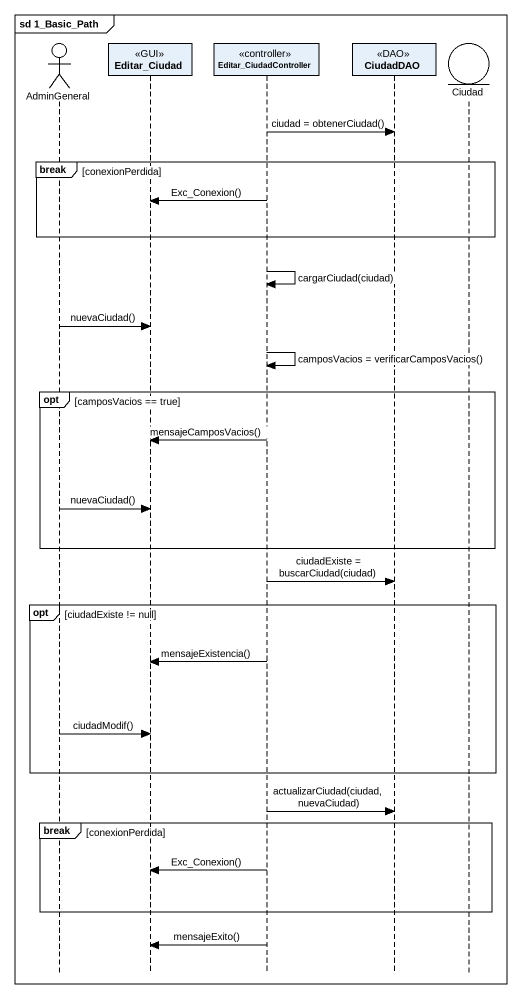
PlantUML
@startuml
mainframe sd 1_Basic_Path
hide footbox
actor AdminGeneral
participant Editar_Ciudad <<GUI>>
participant Editar_CiudadController <<controller>>
participant CiudadDAO <<DAO>>
entity Ciudad

Editar_CiudadController -> CiudadDAO : ciudad = obtenerCiudad()
break conexionPerdida
  Editar_CiudadController -> Editar_Ciudad : Exc_Conexion()
end
Editar_CiudadController -> Editar_CiudadController : cargarCiudad(ciudad)
AdminGeneral -> Editar_Ciudad : nuevaCiudad()
Editar_CiudadController -> Editar_CiudadController : camposVacios = verificarCamposVacios()
opt camposVacios == true
  Editar_CiudadController -> Editar_Ciudad : mensajeCamposVacios()
  AdminGeneral -> Editar_Ciudad : nuevaCiudad()
end
Editar_CiudadController -> CiudadDAO : ciudadExiste = buscarCiudad(ciudad)
opt ciudadExiste != null
  Editar_CiudadController -> Editar_Ciudad : mensajeExistencia()
  AdminGeneral -> Editar_Ciudad : ciudadModif()
end
Editar_CiudadController -> CiudadDAO : actualizarCiudad(ciudad, nuevaCiudad)
break conexionPerdida
  Editar_CiudadController -> Editar_Ciudad : Exc_Conexion()
end
Editar_CiudadController -> Editar_Ciudad : mensajeExito()
@enduml
